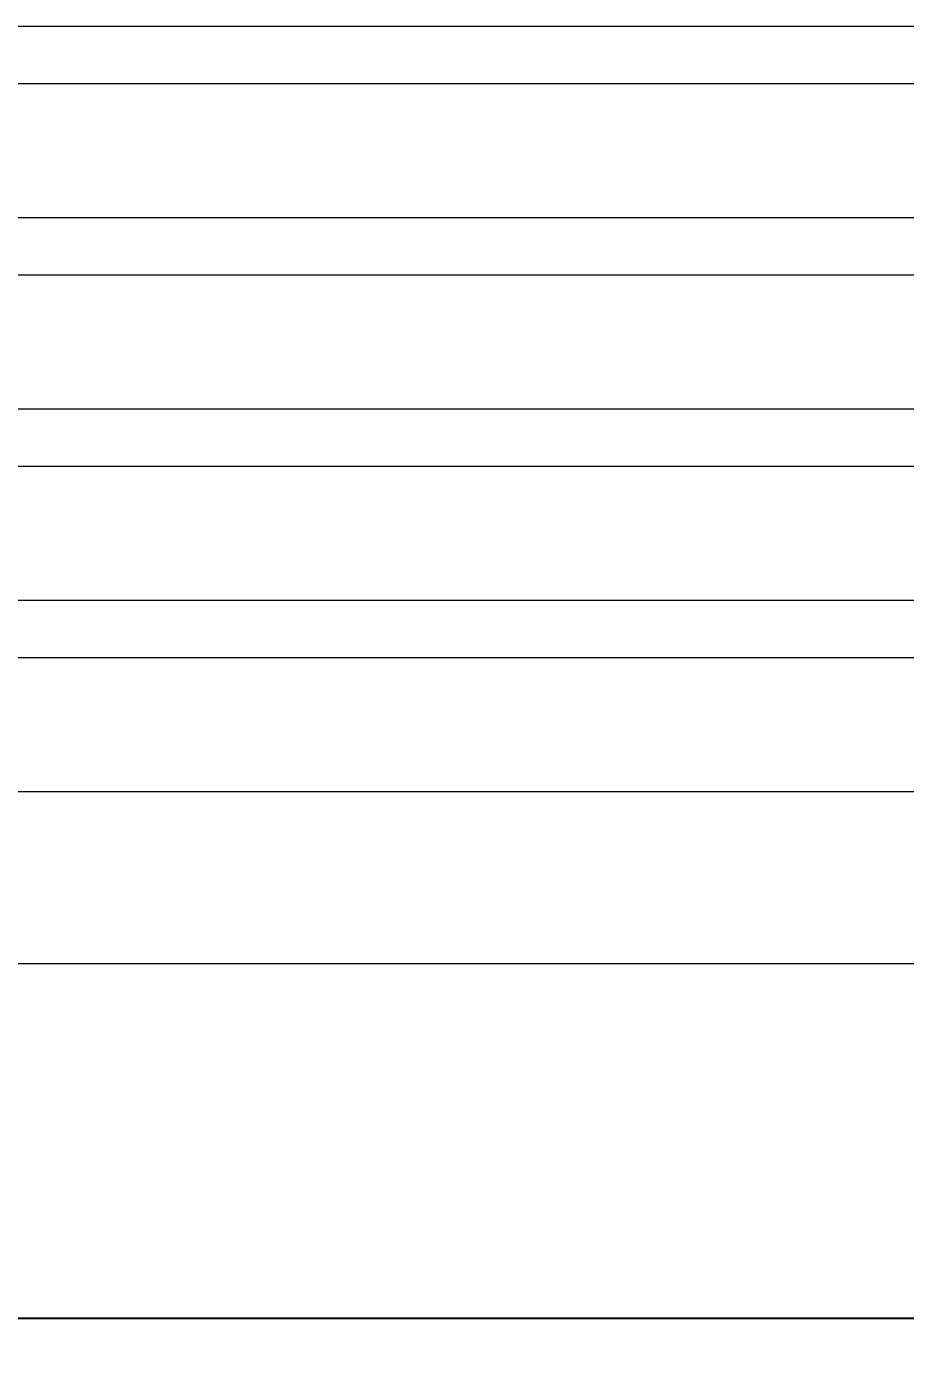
# Model space of a CAD drawing. Header units: millimetres. Extents: x -213 to 4577, y -424 to 2634.
# Drawn here: x 1528.9 to 1785.9, y 559.7 to 947.3 of the extents above; entities that cross this region are included whole.
import ezdxf

# ---------------------------------------------------------------- set-up
doc = ezdxf.new("R2010")
doc.units = ezdxf.units.MM
doc.layers.add('ZANO_R', color=7, linetype='Continuous', lineweight=0)
doc.layers.add('ZANO_W', color=1, linetype='Continuous', lineweight=0)
doc.styles.add('Arial', font='arial.ttf')
doc.styles.get("Standard").update_dxf_attribs({"font": 'ARIALUNI.TTF'})
doc.dimstyles.new('pl i ang', dxfattribs={"dimtxt": 50, "dimasz": 50, "dimexe": 1.25, "dimexo": 0.625, "dimgap": 10, "dimtad": 1, "dimtoh": 1, "dimtxsty": 'Standard', "dimcen": 2.5, "dimclrd": 1, "dimclre": 1, "dimclrt": 1, "dimadec": 0, "dimazin": 0, "dimtfac": 1, "dimtmove": 0, "dimatfit": 3, "dimfxl": 1, "dimarcsym": 1})

# ---------------------------------------------------------------- blocks, each defined once
blk = doc.blocks.new('*D433')
at = {"layer": 'ZANO_W', "color": 1, "lineweight": -2}
for p, q in [((130.92, 716.54), (130.92, 559.66)), ((1930.92, 716.44), (1930.92, 559.66)), ((170.92, 569.66), (1890.92, 569.66))]:
    blk.add_line(p, q, dxfattribs=at)
at = {"layer": 'ZANO_W', "color": 1}
for points in [[(170.92, 576.33), (170.92, 563), (130.92, 569.66)], [(1890.92, 563), (1890.92, 576.33), (1930.92, 569.66)]]:
    blk.add_solid(points, dxfattribs=at)
at = {"layer": 'ZANO_W', "color": 1, "insert": (1030.92, 600.09), "char_height": 40, "attachment_point": 5, "style": 'Arial'}
blk.add_mtext('1800', dxfattribs=at)

msp = doc.modelspace()

# ---------------------------------------------------------------- linework, layer by layer
at = {"layer": 'ZANO_R'}
for p, q in [((1927.92, 947.34), (133.92, 947.34)), ((133.92, 930.72), (1927.92, 930.72)), ((1927.92, 891.39), (133.92, 891.39)), ((133.92, 874.77), (1927.92, 874.77)), ((1927.92, 835.44), (133.92, 835.44)), ((133.92, 818.82), (1927.92, 818.82)), ((1927.92, 779.49), (133.92, 779.49)), ((133.92, 762.87), (1927.92, 762.87)), ((1927.92, 723.54), (133.92, 723.54))]:
    msp.add_line(p, q, dxfattribs=at)
msp.add_lwpolyline([(18.92, 1073.3), (2042.92, 1073.3), (2042.92, 673.3), (18.92, 673.3)], close=True, dxfattribs=at)

# ---------------------------------------------------------------- dimensions: what is measured, and where the dimension line sits
at = {"layer": 'ZANO_W'}
dim = msp.add_linear_dim(base=(1930.92, 569.66), p1=(130.92, 726.54), p2=(1930.92, 726.44), dimstyle='pl i ang', override={"dimtxt": 40, "dimasz": 40, "dimexe": 10, "dimexo": 10, "dimtoh": 0, "dimdec": 0, "dimtxsty": 'Arial', "dimtdec": 0, "dimtmove": 1}, dxfattribs=at)
dim.commit()
dim.dimension.update_dxf_attribs({"geometry": '*D433', "text_midpoint": (1030.92, 600.09)})

doc.saveas('drawing.dxf')
